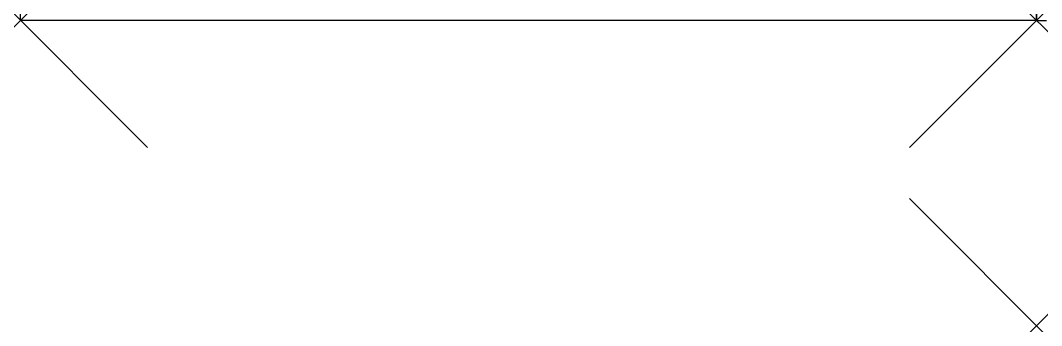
# Model space of a CAD drawing. Extents: x -225 to 1905, y -1183 to 75.
# Drawn here: x -200 to 1, y -797 to -737 of the extents above; entities that cross this region are included whole.
import ezdxf

# ---------------------------------------------------------------- set-up
doc = ezdxf.new("R2010")
doc.units = 0
doc.header["$PDMODE"] = 3
doc.header["$PDSIZE"] = 25
doc.layers.add('IQ_200_2D', color=1, linetype='Continuous')
doc.layers.add('IQ_INS_3D', color=3, linetype='Continuous')

# ---------------------------------------------------------------- blocks, each defined once
blk = doc.blocks.new('HOOD_LR')
at = {"layer": 'IQ_200_2D'}
for p, q in [((-200, -332), (-200, 332)), ((0, 332), (0, -332)), ((0, -332), (-200, -332))]:
    blk.add_line(p, q, dxfattribs=at)
at = {"layer": 'IQ_INS_3D'}
for p in [(-200, -332), (0, -332)]:
    blk.add_point(p, dxfattribs=at)
blk = doc.blocks.new('RINSEV_INT')
at = {"layer": 'IQ_200_2D'}
for q in [(0, -5), (2, -737)]:
    blk.add_line((0, -737), q, dxfattribs=at)
at = {"layer": 'IQ_INS_3D'}
blk.add_point((0, -797), dxfattribs=at)

msp = doc.modelspace()

# ---------------------------------------------------------------- block references
for name, p in [('RINSEV_INT', (0, 0)), ('HOOD_LR', (0, -405))]:
    msp.add_blockref(name, p)

doc.saveas('drawing.dxf')
